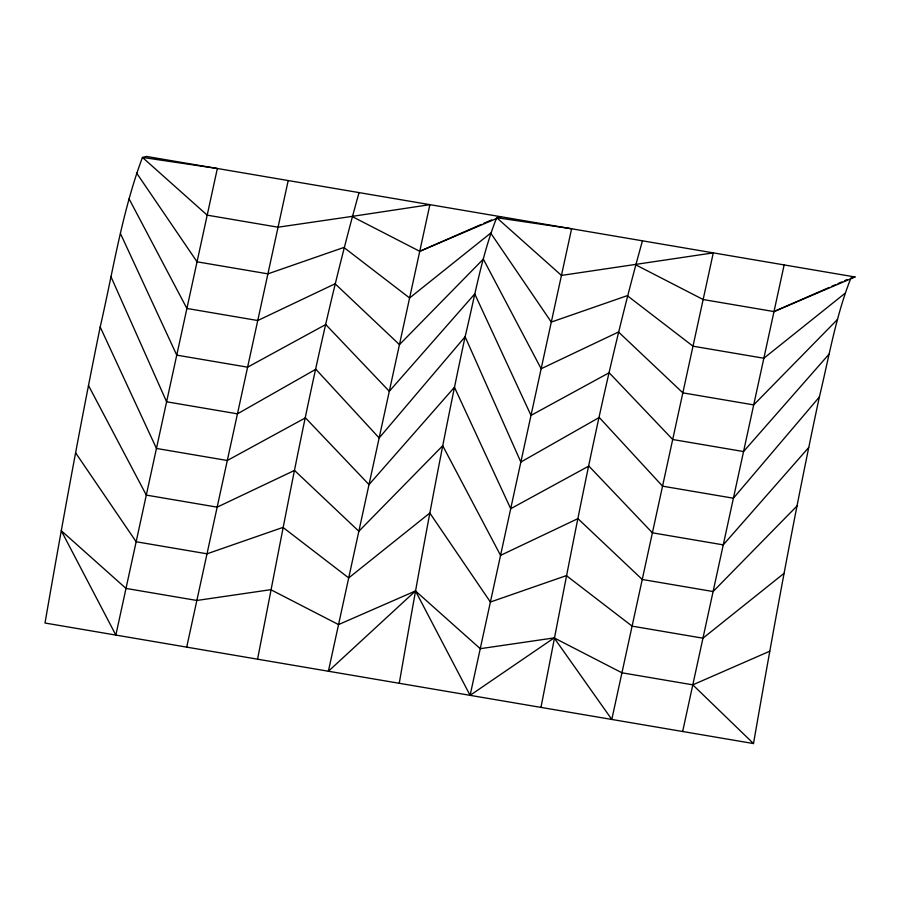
<?xml version="1.0" encoding="UTF-8"?>
<svg xmlns="http://www.w3.org/2000/svg" width="900" height="900" viewBox="0 0 900 900"><rect width="100%" height="100%" fill="white"/><g stroke="black" fill="none" stroke-linecap="round" stroke-linejoin="round"><path stroke-width="1.35" d="M399.251 683.291C419.4 567.439 440.415 451.71 465.109 336.724C474.761 296.876 481.511 255.926 496.699 217.688L500.749 216.709L419.749 251.314L351.945 216.416L278.044 227.205L207.203 215.156L142.447 157.41C121.995 212.062 113.242 270.293 100.192 326.981C80.111 425.34 62.156 524.115 45 623.025L753.502 743.558C773.651 627.705 794.666 511.976 819.36 397.001C829.012 357.142 835.762 316.204 850.95 277.954L855 276.975L146.498 156.442L142.447 157.41L217.35 168.491L115.853 635.074L61.245 530.685L126 588.42L196.852 600.469L270.754 589.68L338.546 624.577L415.496 590.951L480.251 648.686L554.153 637.898L621.956 672.795L692.798 684.844L769.748 651.217M257.546 659.183C288.281 503.066 316.192 345.96 359.044 192.6M540.956 707.4C571.68 551.284 599.591 394.178 642.454 240.817M186.705 647.134L288.202 180.551M470.104 695.34L571.601 228.757L496.699 217.688L561.454 275.423L713.295 252.866L611.798 719.449L554.153 637.898L470.104 695.34L415.496 590.951L328.399 671.242L429.896 204.66L351.945 216.416M682.65 731.509L784.148 264.926M819.36 397.001L733.399 498.218L662.546 486.157L599.254 417.476L520.852 462.049L465.109 336.724L379.147 437.951L315.855 369.259L237.454 413.843L166.601 401.782L110.858 276.457M829.001 354.195L743.546 451.553L672.705 439.504L609.154 372.746L531 415.395L474.75 293.929L389.295 391.286L325.744 324.529L247.601 367.178L176.749 355.129L120.499 233.662M808.695 447.514L723.251 544.871L652.399 532.822L588.847 466.054L510.705 508.714L454.444 387.248L369 484.605L305.449 417.848L227.295 460.496L156.454 448.447L100.192 326.981M837.574 319.365L753.705 404.899L682.852 392.85L618.514 331.999L541.148 368.741L483.322 259.099L399.454 344.632L335.104 283.781L257.749 320.524L186.896 308.464L129.071 198.833M796.972 506.002L713.104 591.536L642.251 579.476L577.913 518.636L500.546 555.368L442.721 445.736L358.853 531.259L294.514 470.419L217.148 507.15L146.295 495.101L88.47 385.47M844.965 293.355L763.852 358.245L693 346.185L627.278 295.661L551.295 322.076L490.714 233.089L409.601 297.968L343.879 247.455L267.896 273.859L197.044 261.81L136.463 172.822M784.069 573.311L702.956 638.19L632.104 626.141L566.381 575.618L490.399 602.033L429.817 513.034L348.705 577.924L282.983 527.4L207 553.815L136.148 541.755L75.566 452.767M419.749 251.314L481.309 224.404M483.874 223.29L491.569 219.926M635.344 264.634L703.148 299.531L774 311.58L829.148 287.483M831.712 286.358L835.56 284.681M838.125 283.556L841.972 281.88M844.538 280.755L847.102 279.63M774 311.58L855 276.975M692.798 684.844L753.502 743.558"/></g></svg>
